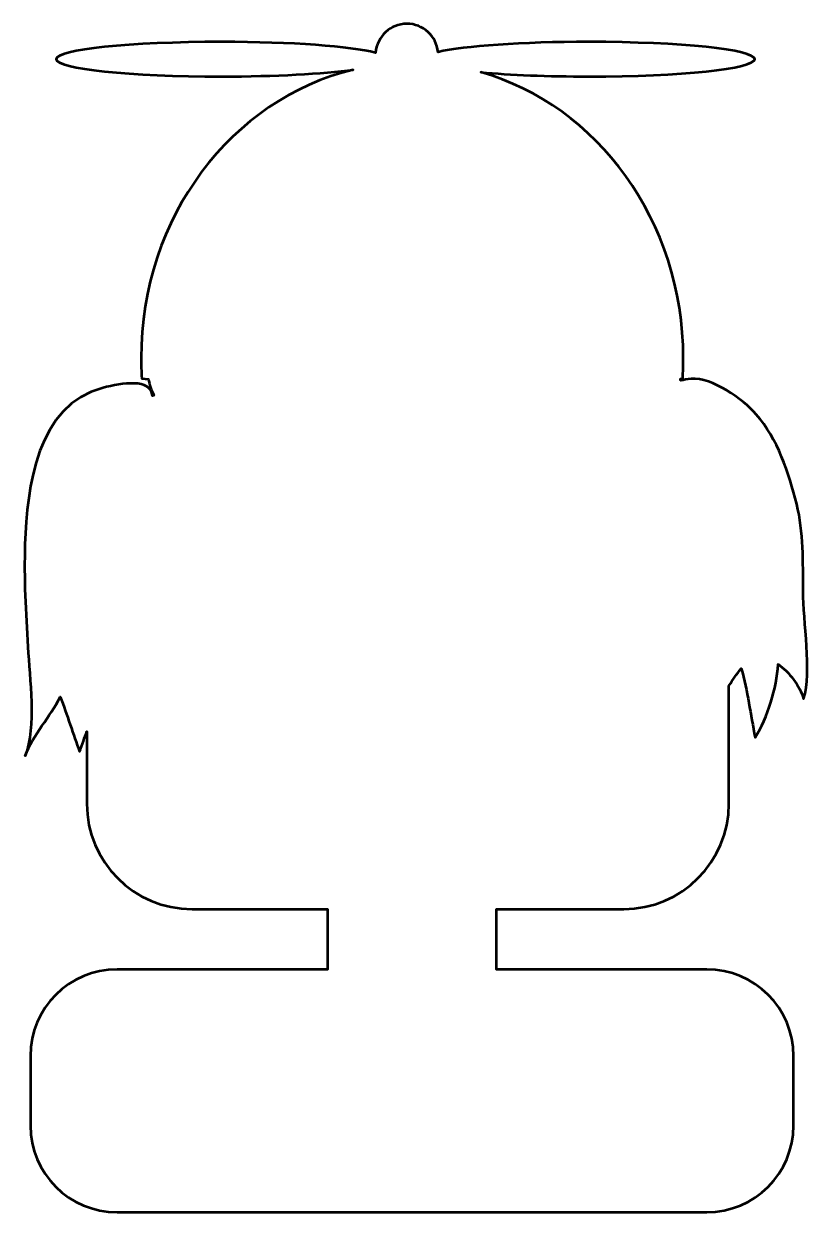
# Model space of a CAD drawing. Header units: centimetres. Extents: x -12.24 to -7.69, y -10.7 to -3.85.
import ezdxf

# ---------------------------------------------------------------- set-up
doc = ezdxf.new("R2010")
doc.units = ezdxf.units.CM
doc.header["$MEASUREMENT"] = 0
doc.layers.add('Layer 1', color=7, linetype='Continuous')

msp = doc.modelspace()

# ---------------------------------------------------------------- linework, layer by layer
at = {"layer": 'Layer 1', "lineweight": 53}
msp.add_open_spline([(-8.30003, -10.70004), (-8.30003, -10.70004), (-11.70003, -10.70004), (-11.70003, -10.70004), (-11.70003, -10.70004), (-11.97617, -10.70004), (-12.20003, -10.47618), (-12.20003, -10.20004), (-12.20003, -10.20004), (-12.20003, -10.20004), (-12.20003, -9.80004), (-12.20003, -9.80004), (-12.20003, -9.80004), (-12.20003, -9.5239), (-11.97617, -9.30004), (-11.70003, -9.30004), (-11.70003, -9.30004), (-11.70003, -9.30004), (-10.48753, -9.30004), (-10.48753, -9.30004), (-10.48753, -9.30004), (-10.48753, -9.30004), (-10.48753, -8.95305), (-10.48753, -8.95305), (-10.48753, -8.95305), (-10.48753, -8.95305), (-11.26803, -8.95305), (-11.26803, -8.95305), (-11.26803, -8.95305), (-11.60175, -8.95305), (-11.87481, -8.67999), (-11.87481, -8.34628), (-11.87481, -8.34628), (-11.87481, -8.34628), (-11.87481, -7.92903), (-11.87481, -7.92903), (-11.87481, -7.92903), (-11.88615, -7.96169), (-11.90228, -8.00702), (-11.91602, -8.04473), (-11.91602, -8.04473), (-11.9526, -7.95102), (-11.98865, -7.8311), (-12.02751, -7.72974), (-12.02751, -7.72974), (-12.08813, -7.84761), (-12.18209, -7.94471), (-12.23083, -8.07013), (-12.23083, -8.07013), (-12.16455, -7.89959), (-12.20442, -7.6259), (-12.21501, -7.44109), (-12.21501, -7.44109), (-12.22627, -7.24384), (-12.23836, -7.04628), (-12.23133, -6.84866), (-12.23133, -6.84866), (-12.21963, -6.52065), (-12.16308, -6.04567), (-11.7814, -5.94789), (-11.7814, -5.94789), (-11.67291, -5.92009), (-11.50576, -5.89233), (-11.49555, -5.99485), (-11.49555, -5.99485), (-11.49555, -5.99485), (-11.4875, -5.99163), (-11.4875, -5.99163), (-11.4875, -5.99163), (-11.50302, -5.96198), (-11.51384, -5.93086), (-11.5188, -5.89856), (-11.5188, -5.89856), (-11.5188, -5.89856), (-11.55813, -5.89392), (-11.55813, -5.89392), (-11.55813, -5.89392), (-11.56051, -5.8553), (-11.56183, -5.81613), (-11.56183, -5.77671), (-11.56183, -5.77671), (-11.56183, -4.96355), (-11.03847, -4.28367), (-10.33861, -4.11461), (-10.33861, -4.11461), (-10.51338, -4.13825), (-10.78773, -4.15349), (-11.09628, -4.15349), (-11.09628, -4.15349), (-11.6242, -4.15349), (-12.05219, -4.1089), (-12.05219, -4.05387), (-12.05219, -4.05387), (-12.05219, -3.99883), (-11.6242, -3.95425), (-11.09628, -3.95425), (-11.09628, -3.95425), (-10.69492, -3.95425), (-10.35139, -3.98003), (-10.20972, -4.01656), (-10.20972, -4.01656), (-10.20258, -3.92325), (-10.12459, -3.84976), (-10.02945, -3.84976), (-10.02945, -3.84976), (-9.93567, -3.84976), (-9.85859, -3.92114), (-9.84954, -4.01252), (-9.84954, -4.01252), (-9.69884, -3.97813), (-9.36601, -3.95425), (-8.97961, -3.95425), (-8.97961, -3.95425), (-8.45168, -3.95425), (-8.02373, -3.99883), (-8.02373, -4.05387), (-8.02373, -4.05387), (-8.02373, -4.1089), (-8.45168, -4.15349), (-8.97961, -4.15349), (-8.97961, -4.15349), (-9.21733, -4.15349), (-9.43477, -4.14444), (-9.602, -4.12948), (-9.602, -4.12948), (-8.93071, -4.32068), (-8.43525, -4.98567), (-8.43525, -5.77671), (-8.43525, -5.77671), (-8.43525, -5.81613), (-8.43656, -5.8553), (-8.43896, -5.89392), (-8.43896, -5.89392), (-8.43896, -5.89392), (-8.45147, -5.89543), (-8.45147, -5.89543), (-8.45147, -5.89543), (-8.45095, -5.89926), (-8.45048, -5.90304), (-8.45003, -5.90679), (-8.45003, -5.90679), (-8.4335, -5.90166), (-8.41394, -5.89816), (-8.39093, -5.89653), (-8.39093, -5.89653), (-8.26688, -5.88777), (-8.09279, -6.01252), (-8.01482, -6.10119), (-8.01482, -6.10119), (-7.89145, -6.2415), (-7.82591, -6.43851), (-7.78127, -6.61871), (-7.78127, -6.61871), (-7.74123, -6.78045), (-7.74489, -6.95298), (-7.74489, -7.11993), (-7.74489, -7.11993), (-7.74489, -7.29423), (-7.69192, -7.58391), (-7.74174, -7.74074), (-7.74174, -7.74074), (-7.76402, -7.66564), (-7.82561, -7.58438), (-7.88906, -7.54165), (-7.88906, -7.54165), (-7.89617, -7.67644), (-7.94867, -7.85114), (-8.02074, -7.96292), (-8.02074, -7.96292), (-8.04881, -7.83254), (-8.06408, -7.6955), (-8.10112, -7.56533), (-8.10112, -7.56533), (-8.12615, -7.59617), (-8.15002, -7.63003), (-8.17241, -7.66522), (-8.17241, -7.66522), (-8.17241, -7.66522), (-8.17241, -8.34628), (-8.17241, -8.34628), (-8.17241, -8.34628), (-8.17241, -8.67999), (-8.44545, -8.95305), (-8.77918, -8.95305), (-8.77918, -8.95305), (-8.77918, -8.95305), (-9.51254, -8.95305), (-9.51254, -8.95305), (-9.51254, -8.95305), (-9.51254, -8.95305), (-9.51254, -9.30004), (-9.51254, -9.30004), (-9.51254, -9.30004), (-9.51254, -9.30004), (-8.30003, -9.30004), (-8.30003, -9.30004), (-8.30003, -9.30004), (-8.02389, -9.30004), (-7.80003, -9.5239), (-7.80003, -9.80004), (-7.80003, -9.80004), (-7.80003, -9.80004), (-7.80003, -10.20004), (-7.80003, -10.20004), (-7.80003, -10.20004), (-7.80003, -10.47618), (-8.02389, -10.70004), (-8.30003, -10.70004)], degree=3, knots=[0, 0, 0, 0, 0.0188679, 0.0188679, 0.0188679, 0.0188679, 0.0377358, 0.0377358, 0.0377358, 0.0377358, 0.0566038, 0.0566038, 0.0566038, 0.0566038, 0.0754717, 0.0754717, 0.0754717, 0.0754717, 0.0943396, 0.0943396, 0.0943396, 0.0943396, 0.1132075, 0.1132075, 0.1132075, 0.1132075, 0.1320755, 0.1320755, 0.1320755, 0.1320755, 0.1509434, 0.1509434, 0.1509434, 0.1509434, 0.1698113, 0.1698113, 0.1698113, 0.1698113, 0.1886792, 0.1886792, 0.1886792, 0.1886792, 0.2075472, 0.2075472, 0.2075472, 0.2075472, 0.2264151, 0.2264151, 0.2264151, 0.2264151, 0.245283, 0.245283, 0.245283, 0.245283, 0.2641509, 0.2641509, 0.2641509, 0.2641509, 0.2830189, 0.2830189, 0.2830189, 0.2830189, 0.3018868, 0.3018868, 0.3018868, 0.3018868, 0.3207547, 0.3207547, 0.3207547, 0.3207547, 0.3396226, 0.3396226, 0.3396226, 0.3396226, 0.3584906, 0.3584906, 0.3584906, 0.3584906, 0.3773585, 0.3773585, 0.3773585, 0.3773585, 0.3962264, 0.3962264, 0.3962264, 0.3962264, 0.4150943, 0.4150943, 0.4150943, 0.4150943, 0.4339623, 0.4339623, 0.4339623, 0.4339623, 0.4528302, 0.4528302, 0.4528302, 0.4528302, 0.4716981, 0.4716981, 0.4716981, 0.4716981, 0.490566, 0.490566, 0.490566, 0.490566, 0.509434, 0.509434, 0.509434, 0.509434, 0.5283019, 0.5283019, 0.5283019, 0.5283019, 0.5471698, 0.5471698, 0.5471698, 0.5471698, 0.5660377, 0.5660377, 0.5660377, 0.5660377, 0.5849057, 0.5849057, 0.5849057, 0.5849057, 0.6037736, 0.6037736, 0.6037736, 0.6037736, 0.6226415, 0.6226415, 0.6226415, 0.6226415, 0.6415094, 0.6415094, 0.6415094, 0.6415094, 0.6603774, 0.6603774, 0.6603774, 0.6603774, 0.6792453, 0.6792453, 0.6792453, 0.6792453, 0.6981132, 0.6981132, 0.6981132, 0.6981132, 0.7169811, 0.7169811, 0.7169811, 0.7169811, 0.7358491, 0.7358491, 0.7358491, 0.7358491, 0.754717, 0.754717, 0.754717, 0.754717, 0.7735849, 0.7735849, 0.7735849, 0.7735849, 0.7924528, 0.7924528, 0.7924528, 0.7924528, 0.8113208, 0.8113208, 0.8113208, 0.8113208, 0.8301887, 0.8301887, 0.8301887, 0.8301887, 0.8490566, 0.8490566, 0.8490566, 0.8490566, 0.8679245, 0.8679245, 0.8679245, 0.8679245, 0.8867925, 0.8867925, 0.8867925, 0.8867925, 0.9056604, 0.9056604, 0.9056604, 0.9056604, 0.9245283, 0.9245283, 0.9245283, 0.9245283, 0.9433962, 0.9433962, 0.9433962, 0.9433962, 0.9622642, 0.9622642, 0.9622642, 0.9622642, 1, 1, 1, 1], dxfattribs=at)

doc.saveas('drawing.dxf')
